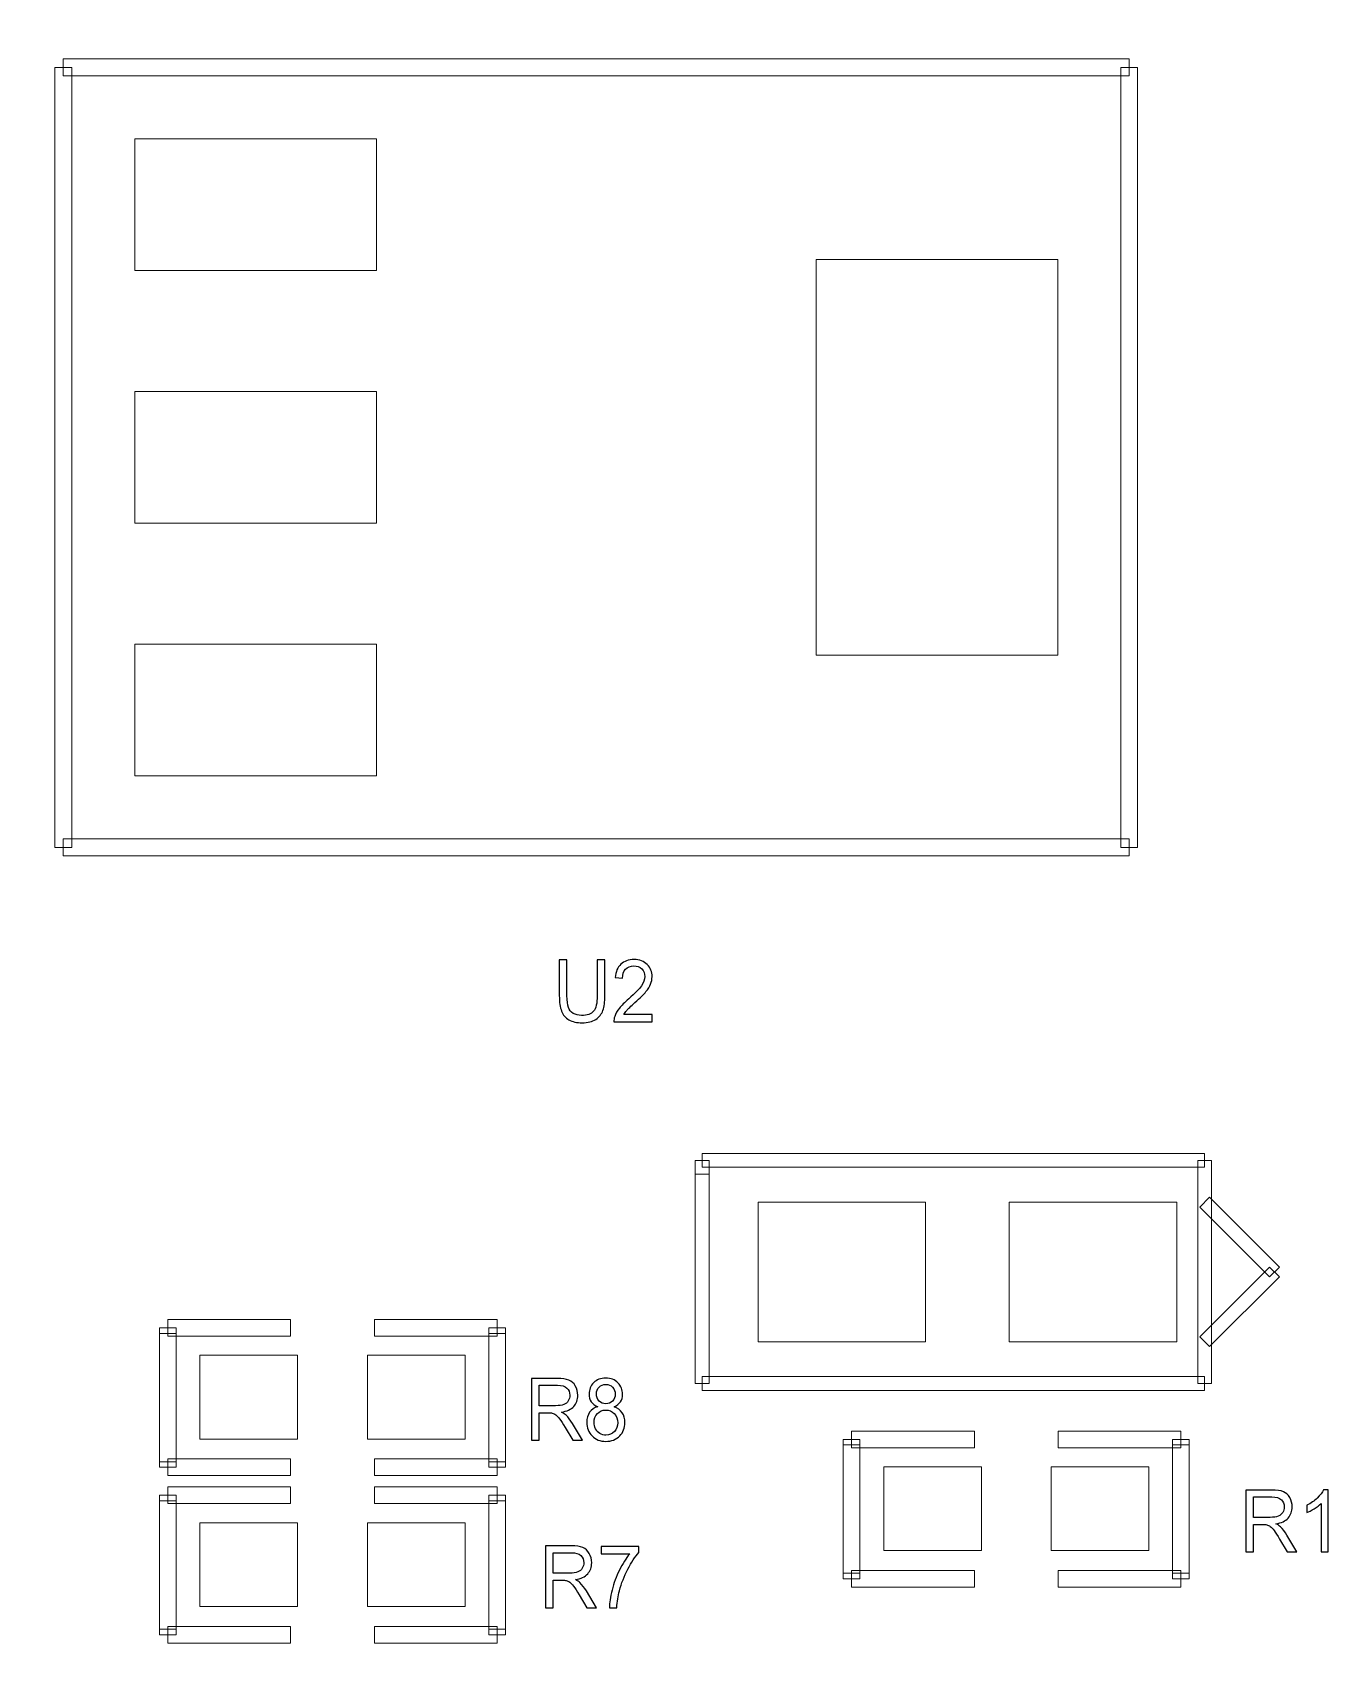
# Model space of a CAD drawing. Header units: millimetres. Extents: x -29.3 to 38.7, y -13.5 to 48.8.
# Drawn here: x 2.85 to 14.64, y 21.26 to 35.97 of the extents above; entities that cross this region are included whole.
import ezdxf

# ---------------------------------------------------------------- set-up
doc = ezdxf.new("R2010")
doc.units = ezdxf.units.MM
doc.header["$MEASUREMENT"] = 0
for name, color, linetype in [('BG_OUTLINE', 7, 'Continuous'), ('PG_SILKSCREEN_TOP', 7, 'Continuous'), ('PIN_TOP', 7, 'Continuous'), ('RD_SILKSCREEN_TOP', 7, 'Continuous')]:
    doc.layers.add(name, color=color, linetype=linetype)

msp = doc.modelspace()

# ---------------------------------------------------------------- linework, layer by layer
at = {"layer": 'BG_OUTLINE', "lineweight": 9}
msp.add_open_spline([(-29.3483, -13.5394), (-29.3483, -13.5394), (18.625, -13.5394), (18.625, -13.5394), (18.625, -13.5394), (18.625, -13.5394), (18.8256, -13.5394), (18.8256, -13.5394), (18.8256, -13.5394), (19.4323, -13.539), (20.014, -13.2977), (20.4427, -12.8684), (20.4427, -12.8684), (20.8714, -12.4392), (21.112, -11.8601), (21.1116, -11.2534), (21.1116, -11.2534), (21.1116, -11.2534), (21.1116, 35.2286), (21.1116, 35.2286), (21.1116, 35.2286), (21.1112, 35.8353), (20.8699, 36.4169), (20.4406, 36.8456), (20.4406, 36.8456), (20.0114, 37.2744), (19.4323, 37.515), (18.8256, 37.5146), (18.8256, 37.5146), (18.8256, 37.5146), (-29.3483, 37.5146), (-29.3483, 37.5146), (-29.3483, 37.5146), (-29.3483, 37.5146), (-29.3483, -13.5394), (-29.3483, -13.5394)], degree=3, knots=[0, 0, 0, 0, 0.1111111, 0.1111111, 0.1111111, 0.1111111, 0.2222222, 0.2222222, 0.2222222, 0.2222222, 0.3333333, 0.3333333, 0.3333333, 0.3333333, 0.4444444, 0.4444444, 0.4444444, 0.4444444, 0.5555556, 0.5555556, 0.5555556, 0.5555556, 0.6666667, 0.6666667, 0.6666667, 0.6666667, 0.7777778, 0.7777778, 0.7777778, 0.7777778, 0.8888889, 0.8888889, 0.8888889, 0.8888889, 1, 1, 1, 1], dxfattribs=at)
at = {"layer": 'PG_SILKSCREEN_TOP', "lineweight": 9}
for points in [[(3.051, 35.65), (3.051, 35.65), (3.2034, 35.65), (3.2034, 35.65), (3.2034, 35.65), (3.2034, 35.65), (3.2034, 28.5502), (3.2034, 28.5502), (3.2034, 28.5502), (3.2034, 28.5502), (3.051, 28.5502), (3.051, 28.5502), (3.051, 28.5502), (3.051, 28.5502), (3.051, 35.65), (3.051, 35.65)], [(12.8269, 35.7262), (12.8269, 35.7262), (12.8269, 35.5738), (12.8269, 35.5738), (12.8269, 35.5738), (12.8269, 35.5738), (3.1272, 35.5738), (3.1272, 35.5738), (3.1272, 35.5738), (3.1272, 35.5738), (3.1272, 35.7262), (3.1272, 35.7262), (3.1272, 35.7262), (3.1272, 35.7262), (12.8269, 35.7262), (12.8269, 35.7262)], [(12.9031, 28.5502), (12.9031, 28.5502), (12.7507, 28.5502), (12.7507, 28.5502), (12.7507, 28.5502), (12.7507, 28.5502), (12.7507, 35.65), (12.7507, 35.65), (12.7507, 35.65), (12.7507, 35.65), (12.9031, 35.65), (12.9031, 35.65), (12.9031, 35.65), (12.9031, 35.65), (12.9031, 28.5502), (12.9031, 28.5502)], [(3.1272, 28.474), (3.1272, 28.474), (3.1272, 28.6264), (3.1272, 28.6264), (3.1272, 28.6264), (3.1272, 28.6264), (12.8269, 28.6264), (12.8269, 28.6264), (12.8269, 28.6264), (12.8269, 28.6264), (12.8269, 28.474), (12.8269, 28.474), (12.8269, 28.474), (12.8269, 28.474), (3.1272, 28.474), (3.1272, 28.474)], [(13.5142, 25.7646), (13.5142, 25.7646), (13.5142, 25.6376), (13.5142, 25.6376), (13.5142, 25.6376), (13.5142, 25.6376), (8.9422, 25.6376), (8.9422, 25.6376), (8.9422, 25.6376), (8.9422, 25.6376), (8.9422, 25.7646), (8.9422, 25.7646), (8.9422, 25.7646), (8.9422, 25.7646), (13.5142, 25.7646), (13.5142, 25.7646)], [(8.8787, 25.7011), (8.8787, 25.7011), (9.0057, 25.7011), (9.0057, 25.7011), (9.0057, 25.7011), (9.0057, 25.7011), (9.0057, 25.5741), (9.0057, 25.5741), (9.0057, 25.5741), (9.0057, 25.5741), (8.8787, 25.5741), (8.8787, 25.5741), (8.8787, 25.5741), (8.8787, 25.5741), (8.8787, 25.7011), (8.8787, 25.7011)], [(13.5777, 23.6691), (13.5777, 23.6691), (13.4507, 23.6691), (13.4507, 23.6691), (13.4507, 23.6691), (13.4507, 23.6691), (13.4507, 25.7011), (13.4507, 25.7011), (13.4507, 25.7011), (13.4507, 25.7011), (13.5777, 25.7011), (13.5777, 25.7011), (13.5777, 25.7011), (13.5777, 25.7011), (13.5777, 23.6691), (13.5777, 23.6691)], [(8.8787, 25.5741), (8.8787, 25.5741), (9.0057, 25.5741), (9.0057, 25.5741), (9.0057, 25.5741), (9.0057, 25.5741), (9.0057, 23.6691), (9.0057, 23.6691), (9.0057, 23.6691), (9.0057, 23.6691), (8.8787, 23.6691), (8.8787, 23.6691), (8.8787, 23.6691), (8.8787, 23.6691), (8.8787, 25.5741), (8.8787, 25.5741)], [(13.4693, 25.2752), (13.4693, 25.2752), (13.5591, 25.365), (13.5591, 25.365), (13.5591, 25.365), (13.5591, 25.365), (14.1941, 24.73), (14.1941, 24.73), (14.1941, 24.73), (14.1941, 24.73), (14.1043, 24.6402), (14.1043, 24.6402), (14.1043, 24.6402), (14.1043, 24.6402), (13.4693, 25.2752), (13.4693, 25.2752)], [(14.1043, 24.73), (14.1043, 24.73), (14.1941, 24.6402), (14.1941, 24.6402), (14.1941, 24.6402), (14.1941, 24.6402), (13.5591, 24.0052), (13.5591, 24.0052), (13.5591, 24.0052), (13.5591, 24.0052), (13.4693, 24.095), (13.4693, 24.095), (13.4693, 24.095), (13.4693, 24.095), (14.1043, 24.73), (14.1043, 24.73)], [(4.1543, 24.1263), (4.1543, 24.1263), (4.0019, 24.1263), (4.0019, 24.1263), (4.0019, 24.1263), (4.0019, 24.1263), (4.0019, 24.1771), (4.0019, 24.1771), (4.0019, 24.1771), (4.0019, 24.1771), (4.1543, 24.1771), (4.1543, 24.1771), (4.1543, 24.1771), (4.1543, 24.1771), (4.1543, 24.1263), (4.1543, 24.1263)], [(4.0781, 24.1009), (4.0781, 24.1009), (4.0781, 24.2533), (4.0781, 24.2533), (4.0781, 24.2533), (4.0781, 24.2533), (5.1957, 24.2533), (5.1957, 24.2533), (5.1957, 24.2533), (5.1957, 24.2533), (5.1957, 24.1009), (5.1957, 24.1009), (5.1957, 24.1009), (5.1957, 24.1009), (4.0781, 24.1009), (4.0781, 24.1009)], [(7.0753, 24.2533), (7.0753, 24.2533), (7.0753, 24.1009), (7.0753, 24.1009), (7.0753, 24.1009), (7.0753, 24.1009), (5.9577, 24.1009), (5.9577, 24.1009), (5.9577, 24.1009), (5.9577, 24.1009), (5.9577, 24.2533), (5.9577, 24.2533), (5.9577, 24.2533), (5.9577, 24.2533), (7.0753, 24.2533), (7.0753, 24.2533)], [(7.1515, 24.1263), (7.1515, 24.1263), (6.9991, 24.1263), (6.9991, 24.1263), (6.9991, 24.1263), (6.9991, 24.1263), (6.9991, 24.1771), (6.9991, 24.1771), (6.9991, 24.1771), (6.9991, 24.1771), (7.1515, 24.1771), (7.1515, 24.1771), (7.1515, 24.1771), (7.1515, 24.1771), (7.1515, 24.1263), (7.1515, 24.1263)], [(4.1543, 22.9579), (4.1543, 22.9579), (4.0019, 22.9579), (4.0019, 22.9579), (4.0019, 22.9579), (4.0019, 22.9579), (4.0019, 24.1263), (4.0019, 24.1263), (4.0019, 24.1263), (4.0019, 24.1263), (4.1543, 24.1263), (4.1543, 24.1263), (4.1543, 24.1263), (4.1543, 24.1263), (4.1543, 22.9579), (4.1543, 22.9579)], [(7.1515, 22.9579), (7.1515, 22.9579), (6.9991, 22.9579), (6.9991, 22.9579), (6.9991, 22.9579), (6.9991, 22.9579), (6.9991, 24.1263), (6.9991, 24.1263), (6.9991, 24.1263), (6.9991, 24.1263), (7.1515, 24.1263), (7.1515, 24.1263), (7.1515, 24.1263), (7.1515, 24.1263), (7.1515, 22.9579), (7.1515, 22.9579)], [(8.9422, 23.6056), (8.9422, 23.6056), (8.9422, 23.7326), (8.9422, 23.7326), (8.9422, 23.7326), (8.9422, 23.7326), (13.5142, 23.7326), (13.5142, 23.7326), (13.5142, 23.7326), (13.5142, 23.7326), (13.5142, 23.6056), (13.5142, 23.6056), (13.5142, 23.6056), (13.5142, 23.6056), (8.9422, 23.6056), (8.9422, 23.6056)], [(10.3773, 23.1103), (10.3773, 23.1103), (10.2249, 23.1103), (10.2249, 23.1103), (10.2249, 23.1103), (10.2249, 23.1103), (10.2249, 23.1611), (10.2249, 23.1611), (10.2249, 23.1611), (10.2249, 23.1611), (10.3773, 23.1611), (10.3773, 23.1611), (10.3773, 23.1611), (10.3773, 23.1611), (10.3773, 23.1103), (10.3773, 23.1103)], [(10.3773, 21.9419), (10.3773, 21.9419), (10.2249, 21.9419), (10.2249, 21.9419), (10.2249, 21.9419), (10.2249, 21.9419), (10.2249, 23.1103), (10.2249, 23.1103), (10.2249, 23.1103), (10.2249, 23.1103), (10.3773, 23.1103), (10.3773, 23.1103), (10.3773, 23.1103), (10.3773, 23.1103), (10.3773, 21.9419), (10.3773, 21.9419)], [(10.3011, 23.0849), (10.3011, 23.0849), (10.3011, 23.2373), (10.3011, 23.2373), (10.3011, 23.2373), (10.3011, 23.2373), (11.4187, 23.2373), (11.4187, 23.2373), (11.4187, 23.2373), (11.4187, 23.2373), (11.4187, 23.0849), (11.4187, 23.0849), (11.4187, 23.0849), (11.4187, 23.0849), (10.3011, 23.0849), (10.3011, 23.0849)], [(13.2983, 23.2373), (13.2983, 23.2373), (13.2983, 23.0849), (13.2983, 23.0849), (13.2983, 23.0849), (13.2983, 23.0849), (12.1807, 23.0849), (12.1807, 23.0849), (12.1807, 23.0849), (12.1807, 23.0849), (12.1807, 23.2373), (12.1807, 23.2373), (12.1807, 23.2373), (12.1807, 23.2373), (13.2983, 23.2373), (13.2983, 23.2373)], [(13.3745, 23.1103), (13.3745, 23.1103), (13.2221, 23.1103), (13.2221, 23.1103), (13.2221, 23.1103), (13.2221, 23.1103), (13.2221, 23.1611), (13.2221, 23.1611), (13.2221, 23.1611), (13.2221, 23.1611), (13.3745, 23.1611), (13.3745, 23.1611), (13.3745, 23.1611), (13.3745, 23.1611), (13.3745, 23.1103), (13.3745, 23.1103)], [(13.3745, 21.9419), (13.3745, 21.9419), (13.2221, 21.9419), (13.2221, 21.9419), (13.2221, 21.9419), (13.2221, 21.9419), (13.2221, 23.1103), (13.2221, 23.1103), (13.2221, 23.1103), (13.2221, 23.1103), (13.3745, 23.1103), (13.3745, 23.1103), (13.3745, 23.1103), (13.3745, 23.1103), (13.3745, 21.9419), (13.3745, 21.9419)], [(4.1543, 22.9071), (4.1543, 22.9071), (4.0019, 22.9071), (4.0019, 22.9071), (4.0019, 22.9071), (4.0019, 22.9071), (4.0019, 22.9579), (4.0019, 22.9579), (4.0019, 22.9579), (4.0019, 22.9579), (4.1543, 22.9579), (4.1543, 22.9579), (4.1543, 22.9579), (4.1543, 22.9579), (4.1543, 22.9071), (4.1543, 22.9071)], [(5.1957, 22.9833), (5.1957, 22.9833), (5.1957, 22.8309), (5.1957, 22.8309), (5.1957, 22.8309), (5.1957, 22.8309), (4.0781, 22.8309), (4.0781, 22.8309), (4.0781, 22.8309), (4.0781, 22.8309), (4.0781, 22.9833), (4.0781, 22.9833), (4.0781, 22.9833), (4.0781, 22.9833), (5.1957, 22.9833), (5.1957, 22.9833)], [(5.9577, 22.8309), (5.9577, 22.8309), (5.9577, 22.9833), (5.9577, 22.9833), (5.9577, 22.9833), (5.9577, 22.9833), (7.0753, 22.9833), (7.0753, 22.9833), (7.0753, 22.9833), (7.0753, 22.9833), (7.0753, 22.8309), (7.0753, 22.8309), (7.0753, 22.8309), (7.0753, 22.8309), (5.9577, 22.8309), (5.9577, 22.8309)], [(7.1515, 22.9071), (7.1515, 22.9071), (6.9991, 22.9071), (6.9991, 22.9071), (6.9991, 22.9071), (6.9991, 22.9071), (6.9991, 22.9579), (6.9991, 22.9579), (6.9991, 22.9579), (6.9991, 22.9579), (7.1515, 22.9579), (7.1515, 22.9579), (7.1515, 22.9579), (7.1515, 22.9579), (7.1515, 22.9071), (7.1515, 22.9071)], [(4.0781, 22.5769), (4.0781, 22.5769), (4.0781, 22.7293), (4.0781, 22.7293), (4.0781, 22.7293), (4.0781, 22.7293), (5.1957, 22.7293), (5.1957, 22.7293), (5.1957, 22.7293), (5.1957, 22.7293), (5.1957, 22.5769), (5.1957, 22.5769), (5.1957, 22.5769), (5.1957, 22.5769), (4.0781, 22.5769), (4.0781, 22.5769)], [(7.0753, 22.7293), (7.0753, 22.7293), (7.0753, 22.5769), (7.0753, 22.5769), (7.0753, 22.5769), (7.0753, 22.5769), (5.9577, 22.5769), (5.9577, 22.5769), (5.9577, 22.5769), (5.9577, 22.5769), (5.9577, 22.7293), (5.9577, 22.7293), (5.9577, 22.7293), (5.9577, 22.7293), (7.0753, 22.7293), (7.0753, 22.7293)], [(4.1543, 22.6023), (4.1543, 22.6023), (4.0019, 22.6023), (4.0019, 22.6023), (4.0019, 22.6023), (4.0019, 22.6023), (4.0019, 22.6531), (4.0019, 22.6531), (4.0019, 22.6531), (4.0019, 22.6531), (4.1543, 22.6531), (4.1543, 22.6531), (4.1543, 22.6531), (4.1543, 22.6531), (4.1543, 22.6023), (4.1543, 22.6023)], [(4.1543, 21.4339), (4.1543, 21.4339), (4.0019, 21.4339), (4.0019, 21.4339), (4.0019, 21.4339), (4.0019, 21.4339), (4.0019, 22.6023), (4.0019, 22.6023), (4.0019, 22.6023), (4.0019, 22.6023), (4.1543, 22.6023), (4.1543, 22.6023), (4.1543, 22.6023), (4.1543, 22.6023), (4.1543, 21.4339), (4.1543, 21.4339)], [(7.1515, 22.6023), (7.1515, 22.6023), (6.9991, 22.6023), (6.9991, 22.6023), (6.9991, 22.6023), (6.9991, 22.6023), (6.9991, 22.6531), (6.9991, 22.6531), (6.9991, 22.6531), (6.9991, 22.6531), (7.1515, 22.6531), (7.1515, 22.6531), (7.1515, 22.6531), (7.1515, 22.6531), (7.1515, 22.6023), (7.1515, 22.6023)], [(7.1515, 21.4339), (7.1515, 21.4339), (6.9991, 21.4339), (6.9991, 21.4339), (6.9991, 21.4339), (6.9991, 21.4339), (6.9991, 22.6023), (6.9991, 22.6023), (6.9991, 22.6023), (6.9991, 22.6023), (7.1515, 22.6023), (7.1515, 22.6023), (7.1515, 22.6023), (7.1515, 22.6023), (7.1515, 21.4339), (7.1515, 21.4339)], [(10.3773, 21.8911), (10.3773, 21.8911), (10.2249, 21.8911), (10.2249, 21.8911), (10.2249, 21.8911), (10.2249, 21.8911), (10.2249, 21.9419), (10.2249, 21.9419), (10.2249, 21.9419), (10.2249, 21.9419), (10.3773, 21.9419), (10.3773, 21.9419), (10.3773, 21.9419), (10.3773, 21.9419), (10.3773, 21.8911), (10.3773, 21.8911)], [(11.4187, 21.9673), (11.4187, 21.9673), (11.4187, 21.8149), (11.4187, 21.8149), (11.4187, 21.8149), (11.4187, 21.8149), (10.3011, 21.8149), (10.3011, 21.8149), (10.3011, 21.8149), (10.3011, 21.8149), (10.3011, 21.9673), (10.3011, 21.9673), (10.3011, 21.9673), (10.3011, 21.9673), (11.4187, 21.9673), (11.4187, 21.9673)], [(12.1807, 21.8149), (12.1807, 21.8149), (12.1807, 21.9673), (12.1807, 21.9673), (12.1807, 21.9673), (12.1807, 21.9673), (13.2983, 21.9673), (13.2983, 21.9673), (13.2983, 21.9673), (13.2983, 21.9673), (13.2983, 21.8149), (13.2983, 21.8149), (13.2983, 21.8149), (13.2983, 21.8149), (12.1807, 21.8149), (12.1807, 21.8149)], [(13.3745, 21.8911), (13.3745, 21.8911), (13.2221, 21.8911), (13.2221, 21.8911), (13.2221, 21.8911), (13.2221, 21.8911), (13.2221, 21.9419), (13.2221, 21.9419), (13.2221, 21.9419), (13.2221, 21.9419), (13.3745, 21.9419), (13.3745, 21.9419), (13.3745, 21.9419), (13.3745, 21.9419), (13.3745, 21.8911), (13.3745, 21.8911)], [(4.1543, 21.3831), (4.1543, 21.3831), (4.0019, 21.3831), (4.0019, 21.3831), (4.0019, 21.3831), (4.0019, 21.3831), (4.0019, 21.4339), (4.0019, 21.4339), (4.0019, 21.4339), (4.0019, 21.4339), (4.1543, 21.4339), (4.1543, 21.4339), (4.1543, 21.4339), (4.1543, 21.4339), (4.1543, 21.3831), (4.1543, 21.3831)], [(5.1957, 21.4593), (5.1957, 21.4593), (5.1957, 21.3069), (5.1957, 21.3069), (5.1957, 21.3069), (5.1957, 21.3069), (4.0781, 21.3069), (4.0781, 21.3069), (4.0781, 21.3069), (4.0781, 21.3069), (4.0781, 21.4593), (4.0781, 21.4593), (4.0781, 21.4593), (4.0781, 21.4593), (5.1957, 21.4593), (5.1957, 21.4593)], [(5.9577, 21.3069), (5.9577, 21.3069), (5.9577, 21.4593), (5.9577, 21.4593), (5.9577, 21.4593), (5.9577, 21.4593), (7.0753, 21.4593), (7.0753, 21.4593), (7.0753, 21.4593), (7.0753, 21.4593), (7.0753, 21.3069), (7.0753, 21.3069), (7.0753, 21.3069), (7.0753, 21.3069), (5.9577, 21.3069), (5.9577, 21.3069)], [(7.1515, 21.3831), (7.1515, 21.3831), (6.9991, 21.3831), (6.9991, 21.3831), (6.9991, 21.3831), (6.9991, 21.3831), (6.9991, 21.4339), (6.9991, 21.4339), (6.9991, 21.4339), (6.9991, 21.4339), (7.1515, 21.4339), (7.1515, 21.4339), (7.1515, 21.4339), (7.1515, 21.4339), (7.1515, 21.3831), (7.1515, 21.3831)]]:
    msp.add_open_spline(points, degree=3, knots=[0, 0, 0, 0, 0.25, 0.25, 0.25, 0.25, 0.5, 0.5, 0.5, 0.5, 0.75, 0.75, 0.75, 0.75, 1, 1, 1, 1], dxfattribs=at)
at = {"layer": 'PIN_TOP', "lineweight": 9}
for points in [[(3.7783, 35), (3.7783, 35), (5.9782, 35), (5.9782, 35), (5.9782, 35), (5.9782, 35), (5.9782, 33.8001), (5.9782, 33.8001), (5.9782, 33.8001), (5.9782, 33.8001), (3.7783, 33.8001), (3.7783, 33.8001), (3.7783, 33.8001), (3.7783, 33.8001), (3.7783, 35), (3.7783, 35)], [(9.9782, 33.9001), (9.9782, 33.9001), (12.1781, 33.9001), (12.1781, 33.9001), (12.1781, 33.9001), (12.1781, 33.9001), (12.1781, 30.3001), (12.1781, 30.3001), (12.1781, 30.3001), (12.1781, 30.3001), (9.9782, 30.3001), (9.9782, 30.3001), (9.9782, 30.3001), (9.9782, 30.3001), (9.9782, 33.9001), (9.9782, 33.9001)], [(3.7783, 32.7), (3.7783, 32.7), (5.9782, 32.7), (5.9782, 32.7), (5.9782, 32.7), (5.9782, 32.7), (5.9782, 31.5001), (5.9782, 31.5001), (5.9782, 31.5001), (5.9782, 31.5001), (3.7783, 31.5001), (3.7783, 31.5001), (3.7783, 31.5001), (3.7783, 31.5001), (3.7783, 32.7), (3.7783, 32.7)], [(3.7783, 30.4001), (3.7783, 30.4001), (5.9782, 30.4001), (5.9782, 30.4001), (5.9782, 30.4001), (5.9782, 30.4001), (5.9782, 29.2002), (5.9782, 29.2002), (5.9782, 29.2002), (5.9782, 29.2002), (3.7783, 29.2002), (3.7783, 29.2002), (3.7783, 29.2002), (3.7783, 29.2002), (3.7783, 30.4001), (3.7783, 30.4001)], [(10.9742, 25.3201), (10.9742, 25.3201), (10.9742, 24.0501), (10.9742, 24.0501), (10.9742, 24.0501), (10.9742, 24.0501), (9.4502, 24.0501), (9.4502, 24.0501), (9.4502, 24.0501), (9.4502, 24.0501), (9.4502, 25.3201), (9.4502, 25.3201), (9.4502, 25.3201), (9.4502, 25.3201), (10.9742, 25.3201), (10.9742, 25.3201)], [(13.2602, 25.3201), (13.2602, 25.3201), (13.2602, 24.0501), (13.2602, 24.0501), (13.2602, 24.0501), (13.2602, 24.0501), (11.7362, 24.0501), (11.7362, 24.0501), (11.7362, 24.0501), (11.7362, 24.0501), (11.7362, 25.3201), (11.7362, 25.3201), (11.7362, 25.3201), (11.7362, 25.3201), (13.2602, 25.3201), (13.2602, 25.3201)], [(4.3702, 23.1646), (4.3702, 23.1646), (4.3702, 23.9266), (4.3702, 23.9266), (4.3702, 23.9266), (4.3702, 23.9266), (5.2592, 23.9266), (5.2592, 23.9266), (5.2592, 23.9266), (5.2592, 23.9266), (5.2592, 23.1646), (5.2592, 23.1646), (5.2592, 23.1646), (5.2592, 23.1646), (4.3702, 23.1646), (4.3702, 23.1646)], [(5.8942, 23.1646), (5.8942, 23.1646), (5.8942, 23.9266), (5.8942, 23.9266), (5.8942, 23.9266), (5.8942, 23.9266), (6.7832, 23.9266), (6.7832, 23.9266), (6.7832, 23.9266), (6.7832, 23.9266), (6.7832, 23.1646), (6.7832, 23.1646), (6.7832, 23.1646), (6.7832, 23.1646), (5.8942, 23.1646), (5.8942, 23.1646)], [(10.5932, 22.1486), (10.5932, 22.1486), (10.5932, 22.9106), (10.5932, 22.9106), (10.5932, 22.9106), (10.5932, 22.9106), (11.4822, 22.9106), (11.4822, 22.9106), (11.4822, 22.9106), (11.4822, 22.9106), (11.4822, 22.1486), (11.4822, 22.1486), (11.4822, 22.1486), (11.4822, 22.1486), (10.5932, 22.1486), (10.5932, 22.1486)], [(12.1172, 22.1486), (12.1172, 22.1486), (12.1172, 22.9106), (12.1172, 22.9106), (12.1172, 22.9106), (12.1172, 22.9106), (13.0062, 22.9106), (13.0062, 22.9106), (13.0062, 22.9106), (13.0062, 22.9106), (13.0062, 22.1486), (13.0062, 22.1486), (13.0062, 22.1486), (13.0062, 22.1486), (12.1172, 22.1486), (12.1172, 22.1486)], [(4.3702, 21.6406), (4.3702, 21.6406), (4.3702, 22.4026), (4.3702, 22.4026), (4.3702, 22.4026), (4.3702, 22.4026), (5.2592, 22.4026), (5.2592, 22.4026), (5.2592, 22.4026), (5.2592, 22.4026), (5.2592, 21.6406), (5.2592, 21.6406), (5.2592, 21.6406), (5.2592, 21.6406), (4.3702, 21.6406), (4.3702, 21.6406)], [(5.8942, 21.6406), (5.8942, 21.6406), (5.8942, 22.4026), (5.8942, 22.4026), (5.8942, 22.4026), (5.8942, 22.4026), (6.7832, 22.4026), (6.7832, 22.4026), (6.7832, 22.4026), (6.7832, 22.4026), (6.7832, 21.6406), (6.7832, 21.6406), (6.7832, 21.6406), (6.7832, 21.6406), (5.8942, 21.6406), (5.8942, 21.6406)]]:
    msp.add_open_spline(points, degree=3, knots=[0, 0, 0, 0, 0.25, 0.25, 0.25, 0.25, 0.5, 0.5, 0.5, 0.5, 0.75, 0.75, 0.75, 0.75, 1, 1, 1, 1], dxfattribs=at)
at = {"layer": 'RD_SILKSCREEN_TOP', "color": 8}
for points, knots in [([(7.9861, 27.5263), (7.9861, 27.5263), (8.0559, 27.5263), (8.0559, 27.5263), (8.0559, 27.5263), (8.0559, 27.5263), (8.0559, 27.2006), (8.0559, 27.2006), (8.0559, 27.2006), (8.0559, 27.1441), (8.0499, 27.0991), (8.0379, 27.0657), (8.0379, 27.0657), (8.0259, 27.0324), (8.0043, 27.0054), (7.9729, 26.9845), (7.9729, 26.9845), (7.9417, 26.9635), (7.9006, 26.9531), (7.8498, 26.9531), (7.8498, 26.9531), (7.8005, 26.9531), (7.7599, 26.9622), (7.7287, 26.9804), (7.7287, 26.9804), (7.6972, 26.9985), (7.6748, 27.0249), (7.6614, 27.0594), (7.6614, 27.0594), (7.6478, 27.0939), (7.6412, 27.1409), (7.6412, 27.2006), (7.6412, 27.2006), (7.6412, 27.2006), (7.6412, 27.5263), (7.6412, 27.5263), (7.6412, 27.5263), (7.6412, 27.5263), (7.711, 27.5263), (7.711, 27.5263), (7.711, 27.5263), (7.711, 27.5263), (7.711, 27.201), (7.711, 27.201), (7.711, 27.201), (7.711, 27.1521), (7.7153, 27.116), (7.7237, 27.0929), (7.7237, 27.0929), (7.7322, 27.0697), (7.7469, 27.0518), (7.7676, 27.0392), (7.7676, 27.0392), (7.7884, 27.0266), (7.8137, 27.0203), (7.8436, 27.0203), (7.8436, 27.0203), (7.895, 27.0203), (7.9316, 27.0328), (7.9535, 27.0577), (7.9535, 27.0577), (7.9752, 27.0825), (7.9861, 27.1303), (7.9861, 27.201), (7.9861, 27.201), (7.9861, 27.201), (7.9861, 27.5263), (7.9861, 27.5263)], [0, 0, 0, 0, 0.0588235, 0.0588235, 0.0588235, 0.0588235, 0.1176471, 0.1176471, 0.1176471, 0.1176471, 0.1764706, 0.1764706, 0.1764706, 0.1764706, 0.2352941, 0.2352941, 0.2352941, 0.2352941, 0.2941176, 0.2941176, 0.2941176, 0.2941176, 0.3529412, 0.3529412, 0.3529412, 0.3529412, 0.4117647, 0.4117647, 0.4117647, 0.4117647, 0.4705882, 0.4705882, 0.4705882, 0.4705882, 0.5294118, 0.5294118, 0.5294118, 0.5294118, 0.5882353, 0.5882353, 0.5882353, 0.5882353, 0.6470588, 0.6470588, 0.6470588, 0.6470588, 0.7058824, 0.7058824, 0.7058824, 0.7058824, 0.7647059, 0.7647059, 0.7647059, 0.7647059, 0.8235294, 0.8235294, 0.8235294, 0.8235294, 0.8823529, 0.8823529, 0.8823529, 0.8823529, 0.9411765, 0.9411765, 0.9411765, 0.9411765, 1, 1, 1, 1]), ([(8.4861, 27.0292), (8.4861, 27.0292), (8.4861, 26.9627), (8.4861, 26.9627), (8.4861, 26.9627), (8.4861, 26.9627), (8.1376, 26.9627), (8.1376, 26.9627), (8.1376, 26.9627), (8.1371, 26.9794), (8.1395, 26.9954), (8.145, 27.0107), (8.145, 27.0107), (8.1538, 27.0362), (8.1681, 27.0611), (8.1876, 27.0858), (8.1876, 27.0858), (8.2073, 27.1103), (8.2355, 27.1388), (8.2724, 27.1711), (8.2724, 27.1711), (8.3297, 27.2214), (8.3684, 27.2611), (8.3886, 27.2905), (8.3886, 27.2905), (8.4088, 27.3198), (8.4188, 27.3476), (8.4188, 27.3737), (8.4188, 27.3737), (8.4188, 27.4012), (8.4096, 27.4242), (8.3913, 27.4431), (8.3913, 27.4431), (8.3729, 27.4619), (8.349, 27.4714), (8.3195, 27.4714), (8.3195, 27.4714), (8.2883, 27.4714), (8.2634, 27.4614), (8.2448, 27.4413), (8.2448, 27.4413), (8.226, 27.4214), (8.2165, 27.3937), (8.2162, 27.3584), (8.2162, 27.3584), (8.2162, 27.3584), (8.1497, 27.3656), (8.1497, 27.3656), (8.1497, 27.3656), (8.1542, 27.4187), (8.1714, 27.4592), (8.2012, 27.487), (8.2012, 27.487), (8.2308, 27.5148), (8.2709, 27.5287), (8.3209, 27.5287), (8.3209, 27.5287), (8.3715, 27.5287), (8.4116, 27.5136), (8.441, 27.4837), (8.441, 27.4837), (8.4706, 27.4536), (8.4854, 27.4165), (8.4854, 27.3721), (8.4854, 27.3721), (8.4854, 27.3496), (8.4811, 27.3274), (8.4724, 27.3056), (8.4724, 27.3056), (8.4638, 27.2838), (8.4494, 27.2609), (8.4293, 27.2368), (8.4293, 27.2368), (8.4093, 27.2127), (8.3761, 27.1796), (8.3295, 27.1376), (8.3295, 27.1376), (8.2908, 27.1027), (8.2658, 27.0791), (8.2548, 27.0666), (8.2548, 27.0666), (8.2437, 27.0543), (8.2347, 27.0418), (8.2274, 27.0292), (8.2274, 27.0292), (8.2274, 27.0292), (8.4861, 27.0292), (8.4861, 27.0292)], [0, 0, 0, 0, 0.0454545, 0.0454545, 0.0454545, 0.0454545, 0.0909091, 0.0909091, 0.0909091, 0.0909091, 0.1363636, 0.1363636, 0.1363636, 0.1363636, 0.1818182, 0.1818182, 0.1818182, 0.1818182, 0.2272727, 0.2272727, 0.2272727, 0.2272727, 0.2727273, 0.2727273, 0.2727273, 0.2727273, 0.3181818, 0.3181818, 0.3181818, 0.3181818, 0.3636364, 0.3636364, 0.3636364, 0.3636364, 0.4090909, 0.4090909, 0.4090909, 0.4090909, 0.4545455, 0.4545455, 0.4545455, 0.4545455, 0.5, 0.5, 0.5, 0.5, 0.5454545, 0.5454545, 0.5454545, 0.5454545, 0.5909091, 0.5909091, 0.5909091, 0.5909091, 0.6363636, 0.6363636, 0.6363636, 0.6363636, 0.6818182, 0.6818182, 0.6818182, 0.6818182, 0.7272727, 0.7272727, 0.7272727, 0.7272727, 0.7727273, 0.7727273, 0.7727273, 0.7727273, 0.8181818, 0.8181818, 0.8181818, 0.8181818, 0.8636364, 0.8636364, 0.8636364, 0.8636364, 0.9090909, 0.9090909, 0.9090909, 0.9090909, 0.9545455, 0.9545455, 0.9545455, 0.9545455, 1, 1, 1, 1]), ([(7.3872, 23.1527), (7.3872, 23.1527), (7.3872, 23.7163), (7.3872, 23.7163), (7.3872, 23.7163), (7.3872, 23.7163), (7.621, 23.7163), (7.621, 23.7163), (7.621, 23.7163), (7.668, 23.7163), (7.7038, 23.7112), (7.7282, 23.7011), (7.7282, 23.7011), (7.7526, 23.691), (7.7722, 23.6732), (7.7868, 23.6476), (7.7868, 23.6476), (7.8014, 23.6219), (7.8087, 23.5935), (7.8087, 23.5625), (7.8087, 23.5625), (7.8087, 23.5225), (7.7967, 23.4889), (7.7723, 23.4615), (7.7723, 23.4615), (7.7482, 23.4341), (7.7107, 23.4166), (7.6602, 23.4091), (7.6602, 23.4091), (7.6787, 23.3997), (7.6927, 23.3904), (7.7023, 23.381), (7.7023, 23.381), (7.7227, 23.3611), (7.7419, 23.336), (7.7602, 23.3061), (7.7602, 23.3061), (7.7602, 23.3061), (7.852, 23.1527), (7.852, 23.1527), (7.852, 23.1527), (7.852, 23.1527), (7.7641, 23.1527), (7.7641, 23.1527), (7.7641, 23.1527), (7.7641, 23.1527), (7.6944, 23.27), (7.6944, 23.27), (7.6944, 23.27), (7.674, 23.3037), (7.6572, 23.3297), (7.644, 23.3476), (7.644, 23.3476), (7.6308, 23.3656), (7.619, 23.3782), (7.6086, 23.3852), (7.6086, 23.3852), (7.5982, 23.3925), (7.5876, 23.3975), (7.5768, 23.4003), (7.5768, 23.4003), (7.5688, 23.402), (7.556, 23.403), (7.5379, 23.403), (7.5379, 23.403), (7.5379, 23.403), (7.457, 23.403), (7.457, 23.403), (7.457, 23.403), (7.457, 23.403), (7.457, 23.1527), (7.457, 23.1527), (7.457, 23.1527), (7.457, 23.1527), (7.3872, 23.1527), (7.3872, 23.1527)], [0, 0, 0, 0, 0.0526316, 0.0526316, 0.0526316, 0.0526316, 0.1052632, 0.1052632, 0.1052632, 0.1052632, 0.1578947, 0.1578947, 0.1578947, 0.1578947, 0.2105263, 0.2105263, 0.2105263, 0.2105263, 0.2631579, 0.2631579, 0.2631579, 0.2631579, 0.3157895, 0.3157895, 0.3157895, 0.3157895, 0.3684211, 0.3684211, 0.3684211, 0.3684211, 0.4210526, 0.4210526, 0.4210526, 0.4210526, 0.4736842, 0.4736842, 0.4736842, 0.4736842, 0.5263158, 0.5263158, 0.5263158, 0.5263158, 0.5789474, 0.5789474, 0.5789474, 0.5789474, 0.6315789, 0.6315789, 0.6315789, 0.6315789, 0.6842105, 0.6842105, 0.6842105, 0.6842105, 0.7368421, 0.7368421, 0.7368421, 0.7368421, 0.7894737, 0.7894737, 0.7894737, 0.7894737, 0.8421053, 0.8421053, 0.8421053, 0.8421053, 0.8947368, 0.8947368, 0.8947368, 0.8947368, 0.9473684, 0.9473684, 0.9473684, 0.9473684, 1, 1, 1, 1]), ([(7.9914, 23.4583), (7.9646, 23.4688), (7.9446, 23.4838), (7.9316, 23.5034), (7.9316, 23.5034), (7.9187, 23.5228), (7.9123, 23.5461), (7.9123, 23.5733), (7.9123, 23.5733), (7.9123, 23.6144), (7.926, 23.6488), (7.9536, 23.6767), (7.9536, 23.6767), (7.9812, 23.7047), (8.0179, 23.7187), (8.0636, 23.7187), (8.0636, 23.7187), (8.1097, 23.7187), (8.1467, 23.7044), (8.1749, 23.6758), (8.1749, 23.6758), (8.2028, 23.6472), (8.2169, 23.6124), (8.2169, 23.5713), (8.2169, 23.5713), (8.2169, 23.5452), (8.2105, 23.5225), (8.1977, 23.5031), (8.1977, 23.5031), (8.1848, 23.4838), (8.1654, 23.4688), (8.1392, 23.4583), (8.1392, 23.4583), (8.1716, 23.4471), (8.1962, 23.4289), (8.2131, 23.4037), (8.2131, 23.4037), (8.23, 23.3787), (8.2385, 23.3486), (8.2385, 23.3139), (8.2385, 23.3139), (8.2385, 23.2656), (8.2225, 23.2251), (8.1907, 23.1923), (8.1907, 23.1923), (8.1588, 23.1595), (8.1168, 23.1431), (8.0648, 23.1431), (8.0648, 23.1431), (8.0127, 23.1431), (7.9708, 23.1595), (7.9389, 23.1925), (7.9389, 23.1925), (7.907, 23.2254), (7.891, 23.2665), (7.891, 23.3157), (7.891, 23.3157), (7.891, 23.3523), (7.8997, 23.383), (7.9171, 23.4078), (7.9171, 23.4078), (7.9344, 23.4325), (7.9593, 23.4494), (7.9914, 23.4583)], [0, 0, 0, 0, 0.0625, 0.0625, 0.0625, 0.0625, 0.125, 0.125, 0.125, 0.125, 0.1875, 0.1875, 0.1875, 0.1875, 0.25, 0.25, 0.25, 0.25, 0.3125, 0.3125, 0.3125, 0.3125, 0.375, 0.375, 0.375, 0.375, 0.4375, 0.4375, 0.4375, 0.4375, 0.5, 0.5, 0.5, 0.5, 0.5625, 0.5625, 0.5625, 0.5625, 0.625, 0.625, 0.625, 0.625, 0.6875, 0.6875, 0.6875, 0.6875, 0.75, 0.75, 0.75, 0.75, 0.8125, 0.8125, 0.8125, 0.8125, 0.875, 0.875, 0.875, 0.875, 0.9375, 0.9375, 0.9375, 0.9375, 1, 1, 1, 1]), ([(7.457, 23.4675), (7.457, 23.4675), (7.607, 23.4675), (7.607, 23.4675), (7.607, 23.4675), (7.6388, 23.4675), (7.6638, 23.4711), (7.6818, 23.4782), (7.6818, 23.4782), (7.6998, 23.4852), (7.7134, 23.4965), (7.7228, 23.512), (7.7228, 23.512), (7.7321, 23.5275), (7.7368, 23.5443), (7.7368, 23.5625), (7.7368, 23.5625), (7.7368, 23.5892), (7.7278, 23.6111), (7.7097, 23.6283), (7.7097, 23.6283), (7.6916, 23.6455), (7.663, 23.654), (7.6238, 23.654), (7.6238, 23.654), (7.6238, 23.654), (7.457, 23.654), (7.457, 23.654), (7.457, 23.654), (7.457, 23.654), (7.457, 23.4675), (7.457, 23.4675)], [0, 0, 0, 0, 0.125, 0.125, 0.125, 0.125, 0.25, 0.25, 0.25, 0.25, 0.375, 0.375, 0.375, 0.375, 0.5, 0.5, 0.5, 0.5, 0.625, 0.625, 0.625, 0.625, 0.75, 0.75, 0.75, 0.75, 0.875, 0.875, 0.875, 0.875, 1, 1, 1, 1]), ([(7.9784, 23.5757), (7.9784, 23.549), (7.9866, 23.5272), (8.0025, 23.5103), (8.0025, 23.5103), (8.0185, 23.4934), (8.0395, 23.4849), (8.0651, 23.4849), (8.0651, 23.4849), (8.09, 23.4849), (8.1105, 23.4933), (8.1265, 23.51), (8.1265, 23.51), (8.1425, 23.5268), (8.1504, 23.5474), (8.1504, 23.5717), (8.1504, 23.5717), (8.1504, 23.5972), (8.1422, 23.6184), (8.1258, 23.6358), (8.1258, 23.6358), (8.1093, 23.6531), (8.0889, 23.6618), (8.0644, 23.6618), (8.0644, 23.6618), (8.0397, 23.6618), (8.0192, 23.6532), (8.0028, 23.6364), (8.0028, 23.6364), (7.9866, 23.6195), (7.9784, 23.5992), (7.9784, 23.5757)], [0, 0, 0, 0, 0.125, 0.125, 0.125, 0.125, 0.25, 0.25, 0.25, 0.25, 0.375, 0.375, 0.375, 0.375, 0.5, 0.5, 0.5, 0.5, 0.625, 0.625, 0.625, 0.625, 0.75, 0.75, 0.75, 0.75, 0.875, 0.875, 0.875, 0.875, 1, 1, 1, 1]), ([(7.9576, 23.3153), (7.9576, 23.2956), (7.962, 23.2765), (7.9707, 23.2581), (7.9707, 23.2581), (7.9794, 23.2396), (7.9924, 23.2253), (8.0098, 23.2152), (8.0098, 23.2152), (8.0271, 23.2051), (8.0456, 23.1999), (8.0655, 23.1999), (8.0655, 23.1999), (8.0964, 23.1999), (8.1219, 23.2106), (8.1421, 23.232), (8.1421, 23.232), (8.1622, 23.2532), (8.1722, 23.2803), (8.1722, 23.3131), (8.1722, 23.3131), (8.1722, 23.3464), (8.162, 23.374), (8.1412, 23.3957), (8.1412, 23.3957), (8.1205, 23.4175), (8.0944, 23.4284), (8.0633, 23.4284), (8.0633, 23.4284), (8.0329, 23.4284), (8.0077, 23.4177), (7.9877, 23.3961), (7.9877, 23.3961), (7.9677, 23.3745), (7.9576, 23.3476), (7.9576, 23.3153)], [0, 0, 0, 0, 0.1111111, 0.1111111, 0.1111111, 0.1111111, 0.2222222, 0.2222222, 0.2222222, 0.2222222, 0.3333333, 0.3333333, 0.3333333, 0.3333333, 0.4444444, 0.4444444, 0.4444444, 0.4444444, 0.5555556, 0.5555556, 0.5555556, 0.5555556, 0.6666667, 0.6666667, 0.6666667, 0.6666667, 0.7777778, 0.7777778, 0.7777778, 0.7777778, 0.8888889, 0.8888889, 0.8888889, 0.8888889, 1, 1, 1, 1]), ([(13.8896, 22.1367), (13.8896, 22.1367), (13.8896, 22.7003), (13.8896, 22.7003), (13.8896, 22.7003), (13.8896, 22.7003), (14.1234, 22.7003), (14.1234, 22.7003), (14.1234, 22.7003), (14.1704, 22.7003), (14.2062, 22.6952), (14.2306, 22.6851), (14.2306, 22.6851), (14.255, 22.675), (14.2746, 22.6572), (14.2892, 22.6316), (14.2892, 22.6316), (14.3038, 22.6059), (14.3111, 22.5775), (14.3111, 22.5465), (14.3111, 22.5465), (14.3111, 22.5065), (14.2991, 22.4729), (14.2747, 22.4455), (14.2747, 22.4455), (14.2506, 22.4181), (14.2131, 22.4006), (14.1626, 22.3931), (14.1626, 22.3931), (14.1811, 22.3837), (14.1951, 22.3744), (14.2047, 22.365), (14.2047, 22.365), (14.2251, 22.3451), (14.2443, 22.32), (14.2626, 22.2901), (14.2626, 22.2901), (14.2626, 22.2901), (14.3544, 22.1367), (14.3544, 22.1367), (14.3544, 22.1367), (14.3544, 22.1367), (14.2665, 22.1367), (14.2665, 22.1367), (14.2665, 22.1367), (14.2665, 22.1367), (14.1968, 22.254), (14.1968, 22.254), (14.1968, 22.254), (14.1764, 22.2877), (14.1596, 22.3137), (14.1464, 22.3316), (14.1464, 22.3316), (14.1332, 22.3496), (14.1214, 22.3622), (14.111, 22.3692), (14.111, 22.3692), (14.1006, 22.3765), (14.09, 22.3815), (14.0792, 22.3843), (14.0792, 22.3843), (14.0712, 22.386), (14.0584, 22.387), (14.0403, 22.387), (14.0403, 22.387), (14.0403, 22.387), (13.9594, 22.387), (13.9594, 22.387), (13.9594, 22.387), (13.9594, 22.387), (13.9594, 22.1367), (13.9594, 22.1367), (13.9594, 22.1367), (13.9594, 22.1367), (13.8896, 22.1367), (13.8896, 22.1367)], [0, 0, 0, 0, 0.0526316, 0.0526316, 0.0526316, 0.0526316, 0.1052632, 0.1052632, 0.1052632, 0.1052632, 0.1578947, 0.1578947, 0.1578947, 0.1578947, 0.2105263, 0.2105263, 0.2105263, 0.2105263, 0.2631579, 0.2631579, 0.2631579, 0.2631579, 0.3157895, 0.3157895, 0.3157895, 0.3157895, 0.3684211, 0.3684211, 0.3684211, 0.3684211, 0.4210526, 0.4210526, 0.4210526, 0.4210526, 0.4736842, 0.4736842, 0.4736842, 0.4736842, 0.5263158, 0.5263158, 0.5263158, 0.5263158, 0.5789474, 0.5789474, 0.5789474, 0.5789474, 0.6315789, 0.6315789, 0.6315789, 0.6315789, 0.6842105, 0.6842105, 0.6842105, 0.6842105, 0.7368421, 0.7368421, 0.7368421, 0.7368421, 0.7894737, 0.7894737, 0.7894737, 0.7894737, 0.8421053, 0.8421053, 0.8421053, 0.8421053, 0.8947368, 0.8947368, 0.8947368, 0.8947368, 0.9473684, 0.9473684, 0.9473684, 0.9473684, 1, 1, 1, 1]), ([(14.638, 22.1367), (14.638, 22.1367), (14.5732, 22.1367), (14.5732, 22.1367), (14.5732, 22.1367), (14.5732, 22.1367), (14.5732, 22.5776), (14.5732, 22.5776), (14.5732, 22.5776), (14.5577, 22.5618), (14.5373, 22.5459), (14.5121, 22.53), (14.5121, 22.53), (14.4866, 22.5141), (14.4639, 22.5022), (14.4438, 22.4943), (14.4438, 22.4943), (14.4438, 22.4943), (14.4438, 22.5611), (14.4438, 22.5611), (14.4438, 22.5611), (14.48, 22.5794), (14.5117, 22.6014), (14.5388, 22.6273), (14.5388, 22.6273), (14.5658, 22.6532), (14.585, 22.6783), (14.5963, 22.7027), (14.5963, 22.7027), (14.5963, 22.7027), (14.638, 22.7027), (14.638, 22.7027), (14.638, 22.7027), (14.638, 22.7027), (14.638, 22.1367), (14.638, 22.1367)], [0, 0, 0, 0, 0.1111111, 0.1111111, 0.1111111, 0.1111111, 0.2222222, 0.2222222, 0.2222222, 0.2222222, 0.3333333, 0.3333333, 0.3333333, 0.3333333, 0.4444444, 0.4444444, 0.4444444, 0.4444444, 0.5555556, 0.5555556, 0.5555556, 0.5555556, 0.6666667, 0.6666667, 0.6666667, 0.6666667, 0.7777778, 0.7777778, 0.7777778, 0.7777778, 0.8888889, 0.8888889, 0.8888889, 0.8888889, 1, 1, 1, 1]), ([(13.9594, 22.4515), (13.9594, 22.4515), (14.1094, 22.4515), (14.1094, 22.4515), (14.1094, 22.4515), (14.1412, 22.4515), (14.1662, 22.4551), (14.1842, 22.4622), (14.1842, 22.4622), (14.2022, 22.4692), (14.2158, 22.4805), (14.2252, 22.496), (14.2252, 22.496), (14.2345, 22.5115), (14.2392, 22.5283), (14.2392, 22.5465), (14.2392, 22.5465), (14.2392, 22.5732), (14.2302, 22.5951), (14.2121, 22.6123), (14.2121, 22.6123), (14.194, 22.6295), (14.1654, 22.638), (14.1262, 22.638), (14.1262, 22.638), (14.1262, 22.638), (13.9594, 22.638), (13.9594, 22.638), (13.9594, 22.638), (13.9594, 22.638), (13.9594, 22.4515), (13.9594, 22.4515)], [0, 0, 0, 0, 0.125, 0.125, 0.125, 0.125, 0.25, 0.25, 0.25, 0.25, 0.375, 0.375, 0.375, 0.375, 0.5, 0.5, 0.5, 0.5, 0.625, 0.625, 0.625, 0.625, 0.75, 0.75, 0.75, 0.75, 0.875, 0.875, 0.875, 0.875, 1, 1, 1, 1]), ([(7.5142, 21.6287), (7.5142, 21.6287), (7.5142, 22.1923), (7.5142, 22.1923), (7.5142, 22.1923), (7.5142, 22.1923), (7.748, 22.1923), (7.748, 22.1923), (7.748, 22.1923), (7.795, 22.1923), (7.8308, 22.1872), (7.8552, 22.1771), (7.8552, 22.1771), (7.8796, 22.167), (7.8992, 22.1492), (7.9138, 22.1236), (7.9138, 22.1236), (7.9284, 22.0979), (7.9357, 22.0695), (7.9357, 22.0385), (7.9357, 22.0385), (7.9357, 21.9985), (7.9237, 21.9649), (7.8993, 21.9375), (7.8993, 21.9375), (7.8752, 21.9101), (7.8377, 21.8926), (7.7872, 21.8851), (7.7872, 21.8851), (7.8057, 21.8757), (7.8197, 21.8664), (7.8293, 21.857), (7.8293, 21.857), (7.8497, 21.8371), (7.8689, 21.812), (7.8872, 21.7821), (7.8872, 21.7821), (7.8872, 21.7821), (7.979, 21.6287), (7.979, 21.6287), (7.979, 21.6287), (7.979, 21.6287), (7.8911, 21.6287), (7.8911, 21.6287), (7.8911, 21.6287), (7.8911, 21.6287), (7.8214, 21.746), (7.8214, 21.746), (7.8214, 21.746), (7.801, 21.7797), (7.7842, 21.8057), (7.771, 21.8236), (7.771, 21.8236), (7.7578, 21.8416), (7.746, 21.8542), (7.7356, 21.8612), (7.7356, 21.8612), (7.7252, 21.8685), (7.7146, 21.8735), (7.7038, 21.8763), (7.7038, 21.8763), (7.6958, 21.878), (7.683, 21.879), (7.6649, 21.879), (7.6649, 21.879), (7.6649, 21.879), (7.584, 21.879), (7.584, 21.879), (7.584, 21.879), (7.584, 21.879), (7.584, 21.6287), (7.584, 21.6287), (7.584, 21.6287), (7.584, 21.6287), (7.5142, 21.6287), (7.5142, 21.6287)], [0, 0, 0, 0, 0.0526316, 0.0526316, 0.0526316, 0.0526316, 0.1052632, 0.1052632, 0.1052632, 0.1052632, 0.1578947, 0.1578947, 0.1578947, 0.1578947, 0.2105263, 0.2105263, 0.2105263, 0.2105263, 0.2631579, 0.2631579, 0.2631579, 0.2631579, 0.3157895, 0.3157895, 0.3157895, 0.3157895, 0.3684211, 0.3684211, 0.3684211, 0.3684211, 0.4210526, 0.4210526, 0.4210526, 0.4210526, 0.4736842, 0.4736842, 0.4736842, 0.4736842, 0.5263158, 0.5263158, 0.5263158, 0.5263158, 0.5789474, 0.5789474, 0.5789474, 0.5789474, 0.6315789, 0.6315789, 0.6315789, 0.6315789, 0.6842105, 0.6842105, 0.6842105, 0.6842105, 0.7368421, 0.7368421, 0.7368421, 0.7368421, 0.7894737, 0.7894737, 0.7894737, 0.7894737, 0.8421053, 0.8421053, 0.8421053, 0.8421053, 0.8947368, 0.8947368, 0.8947368, 0.8947368, 0.9473684, 0.9473684, 0.9473684, 0.9473684, 1, 1, 1, 1]), ([(7.584, 21.9435), (7.584, 21.9435), (7.734, 21.9435), (7.734, 21.9435), (7.734, 21.9435), (7.7658, 21.9435), (7.7908, 21.9471), (7.8088, 21.9542), (7.8088, 21.9542), (7.8268, 21.9612), (7.8404, 21.9725), (7.8498, 21.988), (7.8498, 21.988), (7.8591, 22.0035), (7.8638, 22.0203), (7.8638, 22.0385), (7.8638, 22.0385), (7.8638, 22.0652), (7.8548, 22.0871), (7.8367, 22.1043), (7.8367, 22.1043), (7.8186, 22.1215), (7.79, 22.13), (7.7508, 22.13), (7.7508, 22.13), (7.7508, 22.13), (7.584, 22.13), (7.584, 22.13), (7.584, 22.13), (7.584, 22.13), (7.584, 21.9435), (7.584, 21.9435)], [0, 0, 0, 0, 0.125, 0.125, 0.125, 0.125, 0.25, 0.25, 0.25, 0.25, 0.375, 0.375, 0.375, 0.375, 0.5, 0.5, 0.5, 0.5, 0.625, 0.625, 0.625, 0.625, 0.75, 0.75, 0.75, 0.75, 0.875, 0.875, 0.875, 0.875, 1, 1, 1, 1]), ([(8.0231, 22.1185), (8.0231, 22.1185), (8.0231, 22.185), (8.0231, 22.185), (8.0231, 22.185), (8.0231, 22.185), (8.3644, 22.185), (8.3644, 22.185), (8.3644, 22.185), (8.3644, 22.185), (8.3644, 22.1312), (8.3644, 22.1312), (8.3644, 22.1312), (8.3309, 22.093), (8.2976, 22.0422), (8.2645, 21.979), (8.2645, 21.979), (8.2316, 21.9157), (8.2061, 21.8505), (8.1882, 21.7837), (8.1882, 21.7837), (8.1752, 21.7364), (8.167, 21.6849), (8.1634, 21.6287), (8.1634, 21.6287), (8.1634, 21.6287), (8.0968, 21.6287), (8.0968, 21.6287), (8.0968, 21.6287), (8.0976, 21.6731), (8.1057, 21.7266), (8.1213, 21.7895), (8.1213, 21.7895), (8.1368, 21.8522), (8.1592, 21.9128), (8.1883, 21.9711), (8.1883, 21.9711), (8.2175, 22.0294), (8.2485, 22.0786), (8.2814, 22.1185), (8.2814, 22.1185), (8.2814, 22.1185), (8.0231, 22.1185), (8.0231, 22.1185)], [0, 0, 0, 0, 0.0909091, 0.0909091, 0.0909091, 0.0909091, 0.1818182, 0.1818182, 0.1818182, 0.1818182, 0.2727273, 0.2727273, 0.2727273, 0.2727273, 0.3636364, 0.3636364, 0.3636364, 0.3636364, 0.4545455, 0.4545455, 0.4545455, 0.4545455, 0.5454545, 0.5454545, 0.5454545, 0.5454545, 0.6363636, 0.6363636, 0.6363636, 0.6363636, 0.7272727, 0.7272727, 0.7272727, 0.7272727, 0.8181818, 0.8181818, 0.8181818, 0.8181818, 0.9090909, 0.9090909, 0.9090909, 0.9090909, 1, 1, 1, 1])]:
    msp.add_open_spline(points, degree=3, knots=knots, dxfattribs=at)

doc.saveas('drawing.dxf')
